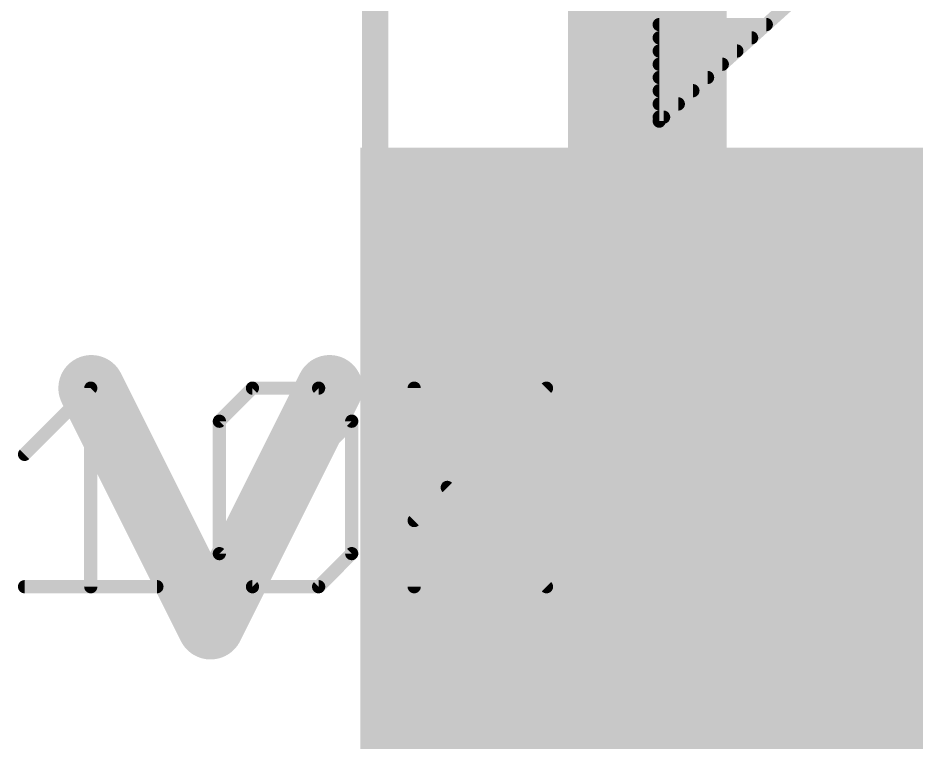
# Model space of a CAD drawing. Extents: x 0 to 108, y -11 to 13.
# Drawn here: x 10.541 to 12.266, y 3.27 to 4.661 of the extents above; entities that cross this region are included whole.
import ezdxf

# ---------------------------------------------------------------- set-up
doc = ezdxf.new("R2010")
doc.units = 0
for name, color, linetype in [('1', 12, 'CONTINUOUS'), ('22', 40, 'CONTINUOUS'), ('27', 1, 'CONTINUOUS'), ('29', 253, 'CONTINUOUS'), ('31', 4, 'CONTINUOUS'), ('39', 12, 'CONTINUOUS'), ('51', 53, 'CONTINUOUS')]:
    doc.layers.add(name, color=color, linetype=linetype)

# ---------------------------------------------------------------- blocks, each defined once
blk = doc.blocks.new('RECT')
blk.add_solid([(-0.5, -0.5), (0.5, -0.5), (-0.5, 0.5), (0.5, 0.5)])

msp = doc.modelspace()

# ---------------------------------------------------------------- linework, layer by layer
at = {"layer": '1', "const_width": 0.3048}
for points in [[(11.75, 5.35), (11.75, 3.998)], [(11.75, 3.998), (11.938, 3.81)], [(11.938, 3.81), (11.85, 3.81)]]:
    msp.add_lwpolyline(points, dxfattribs=at)
at = {"layer": '1', "const_width": 0.1524}
for points in [[(11.8039, 4.0519, 1), (11.6961, 3.9441)], [(11.6738, 3.998, 1), (11.8262, 3.998)], [(11.85, 3.8862, 1), (11.85, 3.7338)], [(11.938, 3.7338, 1), (11.938, 3.8862)], [(11.8841, 3.7561, 1), (11.9919, 3.8639)]]:
    msp.add_lwpolyline(points, format="xyb", dxfattribs=at)
at = {"layer": '22'}
for points, const_width in [([(11.7729, 5.8928), (11.7729, 4.4628)], 0.0254), ([(11.7729, 4.4628), (12.1869, 4.8362)], 0.0254), ([(11.7729, 4.6482), (11.9785, 4.6482)], 0.0254), ([(11.7729, 4.6228), (11.9503, 4.6228)], 0.0254), ([(11.7729, 4.5974), (11.9221, 4.5974)], 0.0254), ([(11.7729, 4.572), (11.894, 4.572)], 0.0254), ([(11.7729, 4.5466), (11.8658, 4.5466)], 0.0254), ([(11.7729, 4.5212), (11.8376, 4.5212)], 0.0254), ([(11.7729, 4.4958), (11.8095, 4.4958)], 0.0254), ([(11.7729, 4.4704), (11.7813, 4.4704)], 0.0254), ([(10.9109, 3.4925), (10.6821, 3.9501)], 0.127), ([(11.1397, 3.9501), (10.9109, 3.4925)], 0.127), ([(11.5449, 3.9501), (11.4305, 3.8357)], 0.127), ([(11.7737, 3.9501), (11.5449, 3.9501)], 0.127), ([(11.8881, 3.8357), (11.7737, 3.9501)], 0.127), ([(11.4305, 3.8357), (11.4305, 3.7213)], 0.127), ([(11.8881, 3.6069), (11.8881, 3.8357)], 0.127), ([(11.4305, 3.7213), (11.8881, 3.7213)], 0.127), ([(11.7737, 3.4925), (11.8881, 3.6069)], 0.127), ([(11.5449, 3.4925), (11.7737, 3.4925)], 0.127), ([(12.6365, 3.4925), (12.1789, 3.4925)], 0.127)]:
    msp.add_lwpolyline(points, dxfattribs=dict(at, const_width=const_width))
for points, const_width in [([(11.7729, 4.6546, 1), (11.7729, 4.6418)], 0.0127), ([(11.9785, 4.6418, 1), (11.9785, 4.6546)], 0.0127), ([(11.7729, 4.6292, 1), (11.7729, 4.6164)], 0.0127), ([(11.9503, 4.6164, 1), (11.9503, 4.6292)], 0.0127), ([(11.7729, 4.6038, 1), (11.7729, 4.5911)], 0.0127), ([(11.9221, 4.5911, 1), (11.9221, 4.6038)], 0.0127), ([(11.7729, 4.5784, 1), (11.7729, 4.5656)], 0.0127), ([(11.894, 4.5656, 1), (11.894, 4.5784)], 0.0127), ([(11.7729, 4.553, 1), (11.7729, 4.5403)], 0.0127), ([(11.8658, 4.5403, 1), (11.8658, 4.553)], 0.0127), ([(11.7729, 4.5276, 1), (11.7729, 4.5149)], 0.0127), ([(11.8376, 4.5149, 1), (11.8376, 4.5276)], 0.0127), ([(11.7729, 4.5022, 1), (11.7729, 4.4894)], 0.0127), ([(11.8095, 4.4894, 1), (11.8095, 4.5022)], 0.0127), ([(11.7729, 4.4768, 1), (11.7729, 4.4641)], 0.0127), ([(11.7686, 4.4675, 1), (11.7772, 4.4581)], 0.0127), ([(11.7666, 4.4628, 1), (11.7792, 4.4628)], 0.0127), ([(11.7813, 4.4641, 1), (11.7813, 4.4768)], 0.0127), ([(10.7105, 3.9643, 1), (10.6537, 3.9359)], 0.0635), ([(11.1681, 3.9359, 1), (11.1113, 3.9643)], 0.0635), ([(11.5449, 3.9818, 1), (11.5449, 3.9183)], 0.0635), ([(11.5673, 3.9276, 1), (11.5224, 3.9725)], 0.0635), ([(11.7961, 3.9725, 1), (11.7512, 3.9276)], 0.0635), ([(11.7737, 3.9183, 1), (11.7737, 3.9818)], 0.0635), ([(11.4622, 3.8357, 1), (11.3987, 3.8357)], 0.0635), ([(11.9198, 3.8357, 1), (11.8563, 3.8357)], 0.0635), ([(11.408, 3.8581, 1), (11.4529, 3.8132)], 0.0635), ([(11.8656, 3.8132, 1), (11.9105, 3.8581)], 0.0635), ([(11.4305, 3.753, 1), (11.4305, 3.6895)], 0.0635), ([(11.8881, 3.6895, 1), (11.8881, 3.753)], 0.0635), ([(11.3987, 3.7213, 1), (11.4622, 3.7213)], 0.0635), ([(11.9105, 3.5844, 1), (11.8656, 3.6293)], 0.0635), ([(11.8563, 3.6069, 1), (11.9198, 3.6069)], 0.0635), ([(11.5449, 3.5243, 1), (11.5449, 3.4607)], 0.0635), ([(11.7737, 3.4607, 1), (11.7737, 3.5243)], 0.0635), ([(12.1789, 3.5243, 1), (12.1789, 3.4607)], 0.0635), ([(10.8825, 3.5067, 1), (10.9393, 3.4783)], 0.0635), ([(10.8825, 3.4783, 1), (10.9393, 3.5067)], 0.0635), ([(11.7512, 3.515, 1), (11.7961, 3.47)], 0.0635)]:
    msp.add_lwpolyline(points, format="xyb", dxfattribs=dict(at, const_width=const_width))
at = {"layer": '27', "const_width": 0.0254}
for points in [[(10.5537, 3.8229), (10.6808, 3.95)], [(10.6808, 3.95), (10.6808, 3.5687)], [(10.9279, 3.8865), (10.9915, 3.95)], [(10.9915, 3.95), (11.1186, 3.95)], [(11.1186, 3.95), (11.1821, 3.8865)], [(11.3021, 3.95), (11.3021, 3.5687)], [(11.3021, 3.6958), (11.5563, 3.95)], [(10.9279, 3.6323), (10.9279, 3.8865)], [(10.9279, 3.6323), (11.1821, 3.8865)], [(11.1821, 3.8865), (11.1821, 3.6323)], [(11.3657, 3.7594), (11.5563, 3.5687)], [(10.9915, 3.5687), (10.9279, 3.6323)], [(11.1821, 3.6323), (11.1186, 3.5687)], [(10.5537, 3.5687), (10.8079, 3.5687)], [(11.1186, 3.5687), (10.9915, 3.5687)]]:
    msp.add_lwpolyline(points, dxfattribs=at)
at = {"layer": '27', "const_width": 0.0127}
for points in [[(10.6872, 3.95, 1), (10.6745, 3.95)], [(10.6853, 3.9455, 1), (10.6763, 3.9545)], [(10.9915, 3.9564, 1), (10.9915, 3.9437)], [(10.9959, 3.9455, 1), (10.987, 3.9545)], [(11.1231, 3.9545, 1), (11.1141, 3.9455)], [(11.1186, 3.9437, 1), (11.1186, 3.9564)], [(11.3085, 3.95, 1), (11.2958, 3.95)], [(11.5608, 3.9455, 1), (11.5518, 3.9545)], [(10.9343, 3.8865, 1), (10.9216, 3.8865)], [(11.1885, 3.8865, 1), (11.1758, 3.8865)], [(11.1866, 3.882, 1), (11.1776, 3.891)], [(10.9234, 3.891, 1), (10.9324, 3.882)], [(11.1776, 3.882, 1), (11.1866, 3.891)], [(10.5492, 3.8274, 1), (10.5582, 3.8184)], [(11.3702, 3.7639, 1), (11.3612, 3.7549)], [(11.2976, 3.7003, 1), (11.3066, 3.6913)], [(10.9324, 3.6367, 1), (10.9234, 3.6278)], [(10.9234, 3.6367, 1), (10.9324, 3.6278)], [(11.1866, 3.6278, 1), (11.1776, 3.6367)], [(10.9216, 3.6323, 1), (10.9343, 3.6323)], [(11.1758, 3.6323, 1), (11.1885, 3.6323)], [(10.5537, 3.5751, 1), (10.5537, 3.5624)], [(10.6745, 3.5687, 1), (10.6872, 3.5687)], [(10.8079, 3.5624, 1), (10.8079, 3.5751)], [(10.9915, 3.5751, 1), (10.9915, 3.5624)], [(10.987, 3.5642, 1), (10.9959, 3.5732)], [(11.1141, 3.5732, 1), (11.1231, 3.5642)], [(11.1186, 3.5624, 1), (11.1186, 3.5751)], [(11.2958, 3.5687, 1), (11.3085, 3.5687)], [(11.5518, 3.5642, 1), (11.5608, 3.5732)]]:
    msp.add_lwpolyline(points, format="xyb", dxfattribs=at)
at = {"layer": '39', "const_width": 0.0508}
msp.add_lwpolyline([(11.227, 2.827), (11.227, 4.793)], dxfattribs=at)

# ---------------------------------------------------------------- block references
at = {"layer": '1', "xscale": 1.1}
msp.add_blockref('RECT', (11.85, 3.81), dxfattribs=at)
at = {"layer": '29', "xscale": 1.3032, "yscale": 1.2032}
msp.add_blockref('RECT', (11.85, 3.81), dxfattribs=at)
at = {"layer": '31', "xscale": 1.1}
msp.add_blockref('RECT', (11.85, 3.81), dxfattribs=at)
at = {"layer": '51', "xscale": 0.5001, "yscale": 0.95}
msp.add_blockref('RECT', (12.1119, 3.8151), dxfattribs=at)

doc.saveas('drawing.dxf')
